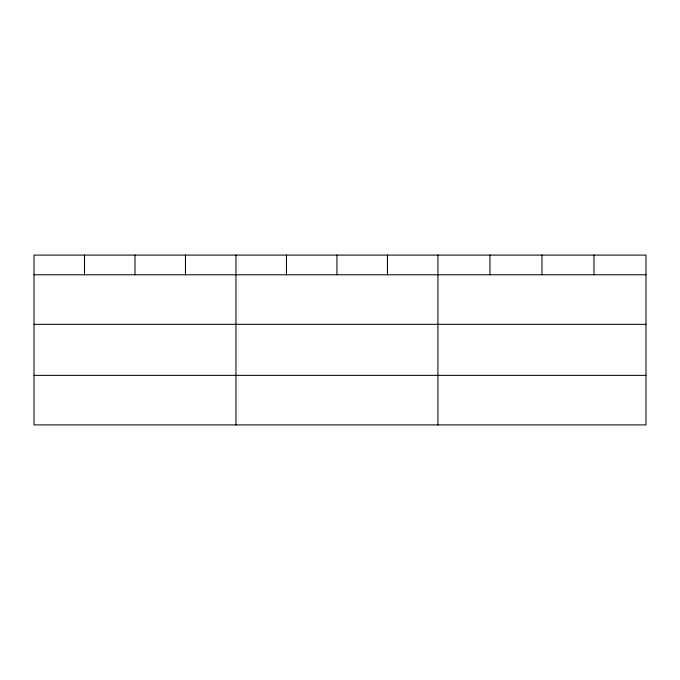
<?xml version="1.0" encoding="UTF-8"?>
<svg xmlns="http://www.w3.org/2000/svg" width="680" height="680" viewBox="0 0 680 680"><rect width="100%" height="100%" fill="white"/><g stroke="black" fill="none" stroke-linecap="round" stroke-linejoin="round"><path stroke-width="1.02" d="M646 324.317L646 255.094L34 255.094L34 424.906L646 424.906L646 324.317L34 324.317M34 274.771L646 274.771M34 375.36L646 375.36M593.98 255.094L593.98 274.771M541.96 255.094L541.96 274.771M489.94 255.094L489.94 274.771M437.92 255.094L437.92 424.906M387.43 255.094L387.43 274.771M336.94 255.094L336.94 274.771M286.45 255.094L286.45 274.771M235.96 255.094L235.96 424.906M185.47 255.094L185.47 274.771M134.98 255.094L134.98 274.771M84.49 255.094L84.49 274.771"/></g></svg>
